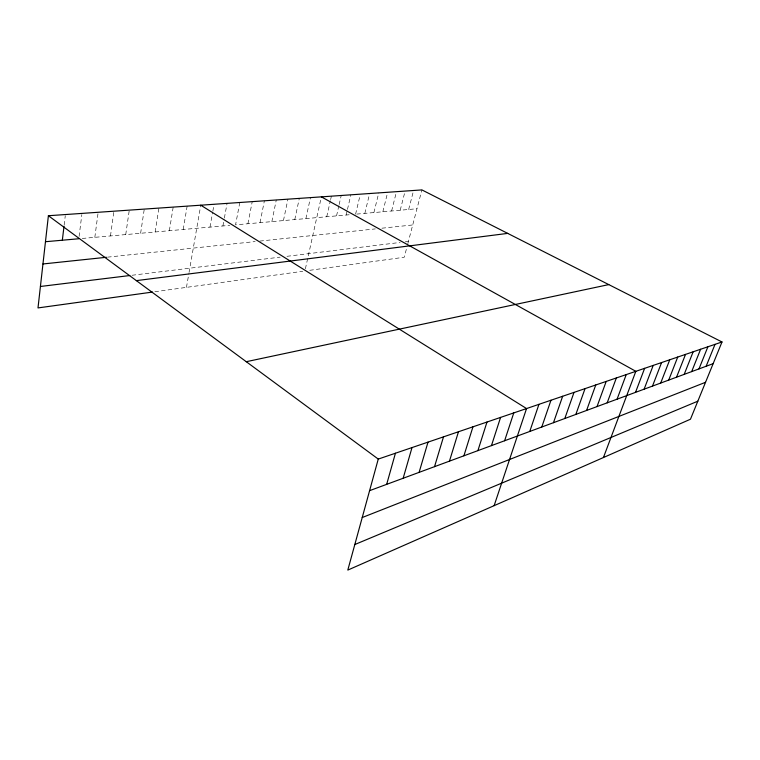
<?xml version="1.0" encoding="UTF-8"?>
<svg xmlns="http://www.w3.org/2000/svg" width="760" height="760" viewBox="0 0 760 760"><rect width="100%" height="100%" fill="white"/><g stroke="black" fill="none" stroke-linecap="round" stroke-linejoin="round"><path stroke-width="0.57" stroke-dasharray="3.8 2.85" d="M64.153 225.055L65.274 215.716M79.087 236.455L81.852 214.557M94.829 237.329L98.154 212.287M110.475 235.942L113.914 211.204M125.732 234.593L129.285 210.14M140.619 233.273L144.276 209.105M155.154 231.98L158.906 208.088M169.347 230.717L173.195 207.1M183.207 229.491L187.141 206.141M186.457 287.375L188.869 273.543M189.05 272.469L200.763 205.2M209.978 227.116L212.638 212.268M212.847 211.128L214.073 204.278M222.908 225.967L224.162 219.193M224.371 218.063L227.078 203.376M239.799 202.502L235.562 224.846L349.685 214.709M247.922 223.744L252.225 201.637M260.024 222.67L264.385 200.802M271.861 221.616L276.279 199.975M283.442 220.59L287.916 199.177M294.785 219.583L299.307 198.388M305.89 218.605L310.46 197.619M305.387 268.822L321.375 196.859M326.743 216.752L330.363 200.744M330.628 199.595L331.398 196.166M336.537 215.878L338.884 205.684M339.15 204.554L341.231 195.491M346.151 215.023L347.197 210.539M347.462 209.418L350.873 194.826M355.575 214.187L360.078 195.282M364.838 213.37L369.626 193.524M373.92 212.562L378.736 192.898M382.84 211.774L387.685 192.28M391.609 210.995L396.473 191.672M400.206 210.225L405.108 191.073M408.661 209.475L413.582 190.484M406.324 249.365L404.253 257.231L308.199 270.522M407.806 243.703L421.904 189.914M154.85 291.745L302.755 271.282M132.041 275.262L280.193 257.127M286.947 256.31L400.13 242.45M405.298 241.822L408.395 241.442M107.521 257.155L255.179 241.575M259.806 241.091L375.335 228.902M381.947 228.2L412.718 224.96M82.232 238.45L229.805 225.35M356.734 214.092L416.974 208.743"/><path stroke-width="1.14" d="M722 341.971L378.262 459.078L347.805 570.086L690.469 419.216L722 341.971L421.904 189.914L48.393 215.726L38 307.923L152.523 292.068M62.339 240.217L64.02 226.214M386.669 484.358L395.428 453.235M403.161 478.258L412.005 447.583M419.111 472.368L428.013 442.13M434.53 466.668L443.498 436.858M449.454 461.149L458.47 431.756M463.894 455.81L472.957 426.816M477.897 450.632L486.989 422.037M491.454 445.616L500.583 417.401M504.611 440.762L513.76 412.917M494.133 505.656L526.547 408.557L200.763 205.2M529.758 431.462L538.935 404.339M541.775 427.015L550.971 400.235M553.461 422.702L562.656 396.255M564.803 418.503L574.009 392.388M575.842 414.428L585.038 388.635M586.577 410.457L595.764 384.978M597.018 406.6L606.195 381.425M607.183 402.838L616.35 377.967M617.072 399.18L626.231 374.594M603.44 457.529L635.844 371.317L321.375 196.859M635.512 392.369L644.632 368.324M644.109 389.187L653.211 365.408M652.498 386.089L661.58 362.558M660.697 383.059L669.75 359.774M668.705 380.095L677.73 357.048M676.533 377.207L685.529 354.388M684.181 374.376L693.158 351.794M691.667 371.611L700.606 349.258M698.981 368.904L707.902 346.769M706.135 366.263L715.027 344.346M354.815 544.531L697.832 401.185M362.226 517.531L705.536 382.299M369.597 490.666L713.136 363.669M246.269 361.703L608.779 284.601M136.363 280.63L507.708 233.386M40.422 286.473L129.78 275.538M42.959 263.967L106.409 257.279M45.467 241.718L78.793 238.754M48.393 215.726L378.262 459.078"/></g></svg>
